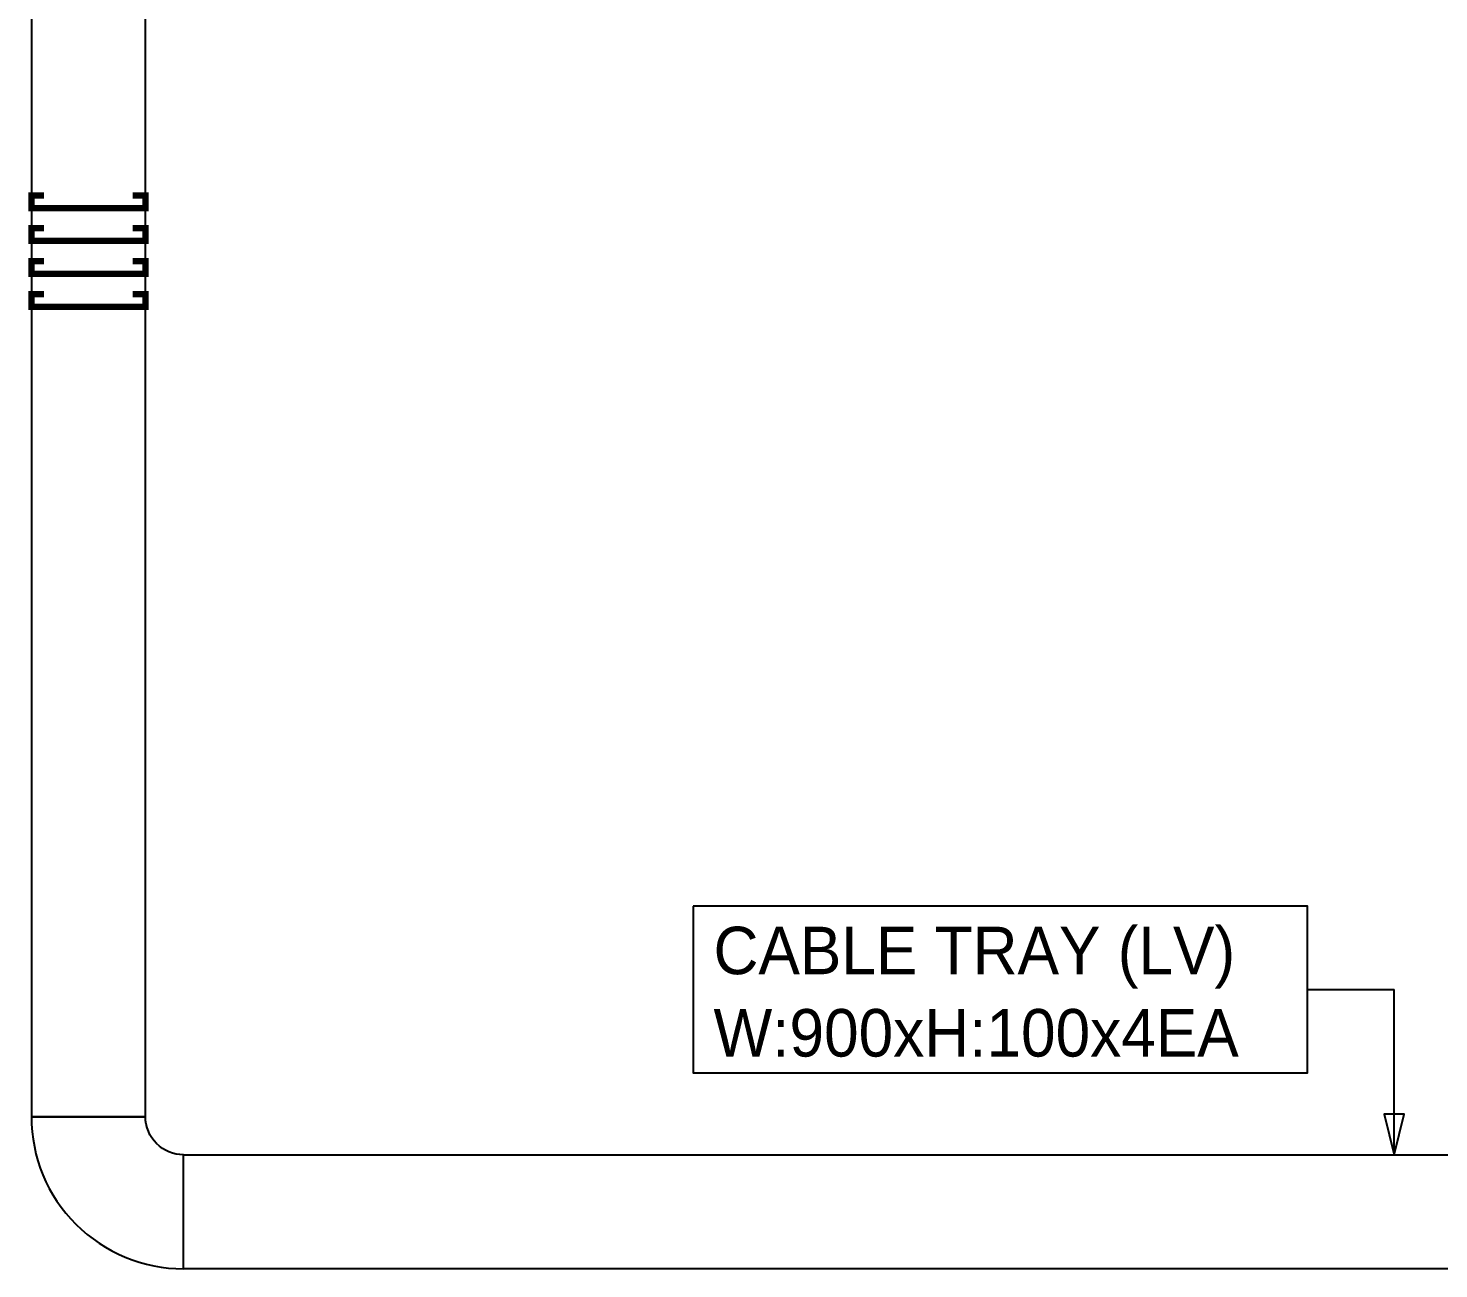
# Model space of a CAD drawing. Header units: millimetres. Extents: x -19577 to 374132, y 182625 to 847314.
# Drawn here: x 273922 to 285053, y 217250 to 227043 of the extents above; entities that cross this region are included whole.
import ezdxf
from ezdxf.enums import TextEntityAlignment as Align

# ---------------------------------------------------------------- set-up
doc = ezdxf.new("R2010")
doc.units = ezdxf.units.MM
doc.header["$LTSCALE"] = 150
doc.layers.add('-----26 Electrical Cable Tray_HV_N', color=30, linetype='Continuous')
doc.layers.add('-----26 Electrical Cable Tray_LV_STSPDU_B', color=41, linetype='Continuous')
doc.styles.add('ELEC', font='Dotum.ttf')

msp = doc.modelspace()

# ---------------------------------------------------------------- linework, layer by layer
at = {"layer": '-----26 Electrical Cable Tray_HV_N', "color": 1}
msp.add_line((284016, 219455), (284701, 219455), dxfattribs=at)
at = {"layer": '-----26 Electrical Cable Tray_HV_N', "color": 1, "elevation": 0}
msp.add_lwpolyline([(279170, 220113), (279170, 218798), (284016, 218798), (284016, 220113)], close=True, dxfattribs=at)
msp.add_lwpolyline([(284701, 218150), (284781, 218470), (284621, 218470), (284701, 218150), (284701, 219455)], dxfattribs=at)
at = {"layer": '-----26 Electrical Cable Tray_LV_STSPDU_B', "elevation": 0}
for points in [[(273947, 218450), (274847, 218450), (274847, 233012), (273947, 233012)], [(273947, 218450), (274847, 218450), (274847, 233012), (273947, 233012)], [(273947, 218450), (274847, 218450), (274847, 233012), (273947, 233012)], [(273947, 218450), (274847, 218450), (274847, 233012), (273947, 233012)], [(273947, 218450), (274847, 218450), (274847, 233012), (273947, 233012)], [(273947, 218450), (274847, 218450), (274847, 233012), (273947, 233012)], [(273947, 218450), (274847, 218450), (274847, 233012), (273947, 233012)], [(273947, 218450), (274847, 218450), (274847, 233012), (273947, 233012)], [(295286, 218150), (295286, 217250), (275147, 217250), (275147, 218150)], [(308900, 218150), (308900, 217250), (275147, 217250), (275147, 218150)], [(322100, 218150), (322100, 217250), (275147, 217250), (275147, 218150)], [(338300, 218150), (338300, 217250), (275147, 217250), (275147, 218150)]]:
    msp.add_lwpolyline(points, close=True, dxfattribs=at)
at = {"layer": '-----26 Electrical Cable Tray_LV_STSPDU_B', "ltscale": 7.5, "const_width": 50, "elevation": 0}
for points in [[(274047, 225724), (273947, 225724), (273947, 225624), (274847, 225624), (274847, 225724), (274747, 225724)], [(274047, 225724), (273947, 225724), (273947, 225624), (274847, 225624), (274847, 225724), (274747, 225724)], [(274047, 225464), (273947, 225464), (273947, 225364), (274847, 225364), (274847, 225464), (274747, 225464)], [(274047, 225464), (273947, 225464), (273947, 225364), (274847, 225364), (274847, 225464), (274747, 225464)], [(274047, 225204), (273947, 225204), (273947, 225104), (274847, 225104), (274847, 225204), (274747, 225204)], [(274047, 225204), (273947, 225204), (273947, 225104), (274847, 225104), (274847, 225204), (274747, 225204)], [(274047, 224944), (273947, 224944), (273947, 224844), (274847, 224844), (274847, 224944), (274747, 224944)], [(274047, 224944), (273947, 224944), (273947, 224844), (274847, 224844), (274847, 224944), (274747, 224944)]]:
    msp.add_lwpolyline(points, dxfattribs=at)
at = {"layer": '-----26 Electrical Cable Tray_LV_STSPDU_B', "elevation": 0}
msp.add_lwpolyline([(275147, 218150), (275147, 218150, -0.414214), (274847, 218450), (274847, 218450), (273947, 218450, 0.414214), (275147, 217250)], format="xyb", close=True, dxfattribs=at)
msp.add_lwpolyline([(275147, 218150), (275147, 218150, -0.414214), (274847, 218450), (274847, 218450), (273947, 218450, 0.414214), (275147, 217250)], format="xyb", close=True, dxfattribs=at)
msp.add_lwpolyline([(275147, 218150), (275147, 218150, -0.414214), (274847, 218450), (274847, 218450), (273947, 218450, 0.414214), (275147, 217250)], format="xyb", close=True, dxfattribs=at)
msp.add_lwpolyline([(275147, 218150), (275147, 218150, -0.414214), (274847, 218450), (274847, 218450), (273947, 218450, 0.414214), (275147, 217250)], format="xyb", close=True, dxfattribs=at)
msp.add_lwpolyline([(275147, 218150), (275147, 218150, -0.414214), (274847, 218450), (274847, 218450), (273947, 218450, 0.414214), (275147, 217250)], format="xyb", close=True, dxfattribs=at)
msp.add_lwpolyline([(275147, 218150), (275147, 218150, -0.414214), (274847, 218450), (274847, 218450), (273947, 218450, 0.414214), (275147, 217250)], format="xyb", close=True, dxfattribs=at)
msp.add_lwpolyline([(275147, 218150), (275147, 218150, -0.414214), (274847, 218450), (274847, 218450), (273947, 218450, 0.414214), (275147, 217250)], format="xyb", close=True, dxfattribs=at)
msp.add_lwpolyline([(275147, 218150), (275147, 218150, -0.414214), (274847, 218450), (274847, 218450), (273947, 218450, 0.414214), (275147, 217250)], format="xyb", close=True, dxfattribs=at)

# ---------------------------------------------------------------- texts
at = {"layer": '-----26 Electrical Cable Tray_LV_STSPDU_B', "style": 'ELEC'}
for s, p in [('CABLE TRAY (LV)', (279330, 219763)), ('W:900xH:100x4EA', (279330, 219113))]:
    msp.add_text(s, height=375, dxfattribs=at).set_placement(p, align=Align.MIDDLE_LEFT)

doc.saveas('drawing.dxf')
